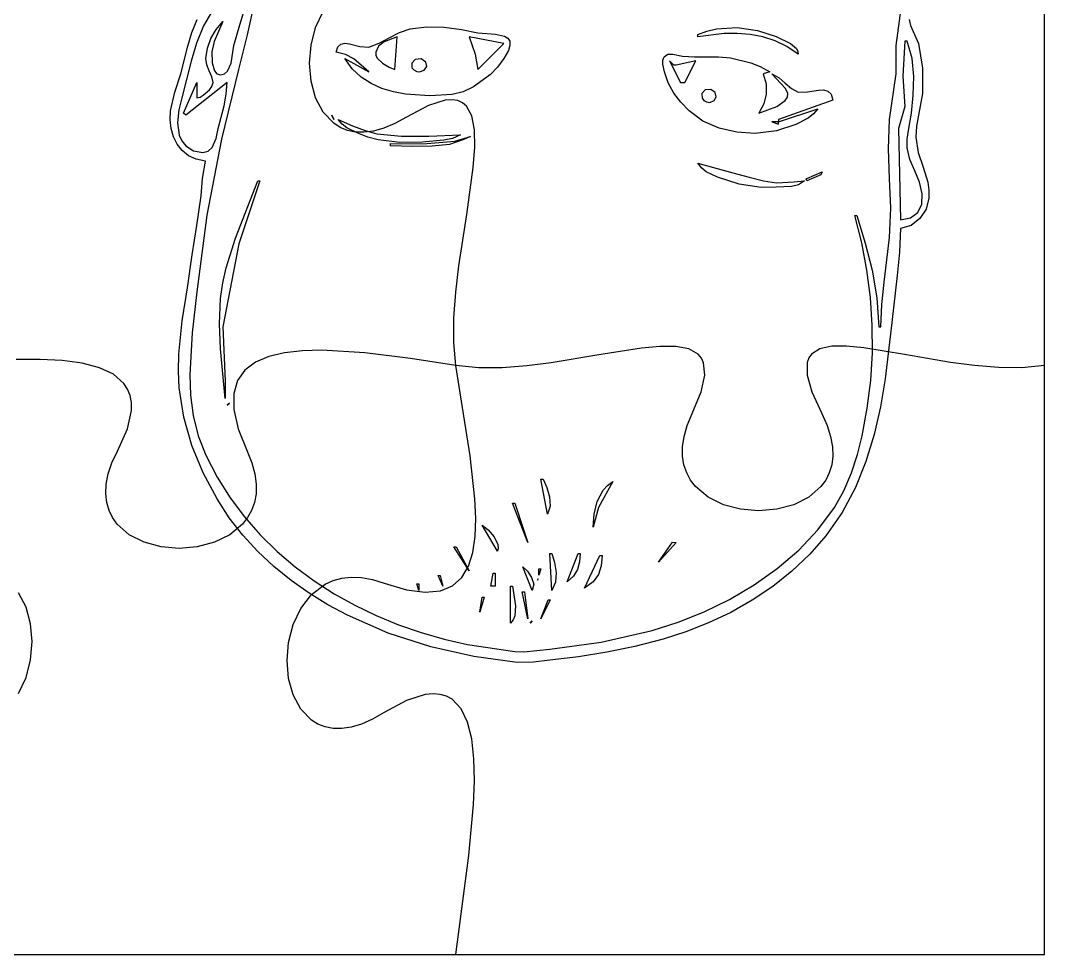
# Model space of a CAD drawing. Extents: x -47 to 700, y -217 to 268.
# Drawn here: x 133.2 to 254.9, y -216.5 to -105.5 of the extents above; entities that cross this region are included whole.
import ezdxf

# ---------------------------------------------------------------- set-up
doc = ezdxf.new("R2010")
doc.units = 0

msp = doc.modelspace()

# ---------------------------------------------------------------- linework, layer by layer
at = {"layer": 'Layer 1'}
for p, q in [((254.945, -216.539), (254.945, -6.53888)), ((161.04966, -103.05077), (160.143195, -107.22277)), ((156.298134, -103.85717), (154.96028, -106.15971)), ((159.255144, -106.016799), (160.01269, -103.56866)), ((168.278875, -106.337516), (169.181219, -104.428287)), ((237.31065, -108.49194), (237.905351, -104.098041)), ((153.556824, -106.95373), (154.18297, -105.38305)), ((157.24955, -105.6414), (156.208739, -107.99919)), ((156.439836, -106.591878), (157.24955, -105.6414)), ((238.86461, -105.38308), (239.003828, -106.110379)), ((153.07396, -108.580983), (153.556824, -106.95373)), ((154.96028, -106.15971), (154.135429, -108.210792)), ((155.820902, -107.64336), (156.439836, -106.591878)), ((158.54508, -108.49136), (159.255144, -106.016799)), ((167.737469, -108.432018), (168.278875, -106.337516)), ((177.046031, -107.573016), (178.256138, -106.955799)), ((178.256138, -106.955799), (179.53197, -106.5055)), ((179.53197, -106.5055), (181.484745, -106.251794)), ((181.484745, -106.251794), (183.571517, -106.302304)), ((183.571517, -106.302304), (185.646533, -106.573139)), ((185.646533, -106.573139), (187.56404, -106.98041)), ((187.56404, -106.98041), (189.668184, -107.154775)), ((213.73231, -107.1959), (214.80799, -106.763033)), ((216.852817, -107.070887), (213.73231, -107.45531)), ((214.80799, -106.763033), (215.960898, -106.485063)), ((215.960898, -106.485063), (218.395524, -106.346837)), ((218.406272, -107.051381), (216.852817, -107.070887)), ((218.395524, -106.346837), (220.83044, -106.687273)), ((219.94004, -107.17525), (218.406272, -107.051381)), ((220.83044, -106.687273), (223.0599, -107.41242)), ((239.003828, -106.110379), (239.315919, -106.822774)), ((239.315919, -106.822774), (239.94413, -108.23303)), ((154.135429, -108.210792), (153.477124, -110.367495)), ((155.408831, -108.795087), (155.820902, -107.64336)), ((156.208739, -107.99919), (155.949783, -109.231528)), ((160.143195, -107.22277), (159.118231, -111.356772)), ((170.910353, -108.64338), (171.263592, -108.318864)), ((171.263592, -108.318864), (171.742205, -108.22358)), ((171.742205, -108.22358), (172.305987, -108.285497)), ((172.305987, -108.285497), (173.528252, -108.592807)), ((174.60876, -108.66454), (175.848091, -108.196236)), ((176.436372, -108.052054), (175.775148, -108.558554)), ((175.848091, -108.196236), (177.046031, -107.573016)), ((177.9769, -107.45531), (176.436372, -108.052054)), ((177.718, -111.3419), (177.9769, -107.45531)), ((190.67276, -108.23253), (186.52728, -107.45531)), ((186.52728, -107.45531), (187.2616, -109.52805)), ((187.56391, -111.3419), (190.67276, -108.23253)), ((189.668184, -107.154775), (190.757857, -107.395389)), ((190.757857, -107.395389), (191.145316, -107.631274)), ((191.145316, -107.631274), (191.36432, -107.97363)), ((191.36432, -107.97363), (191.382973, -108.498436)), ((213.73231, -107.45531), (213.73231, -107.1959)), ((221.442754, -107.463673), (219.94004, -107.17525)), ((222.903048, -107.937828), (221.442754, -107.463673)), ((224.309556, -108.618894), (222.903048, -107.937828)), ((223.0599, -107.41242), (224.747744, -108.261431)), ((224.747744, -108.261431), (225.451882, -108.861146)), ((238.34648, -107.9736), (238.08706, -112.11908)), ((238.60538, -107.9736), (238.34648, -107.9736)), ((239.223404, -110.023131), (238.60538, -107.9736)), ((239.94413, -108.23303), (240.43717, -111.186546)), ((152.23993, -111.86017), (153.07396, -108.580983)), ((155.2197, -110.0463), (155.408831, -108.795087)), ((155.949783, -109.231528), (155.99691, -110.5641)), ((158.243517, -110.579495), (158.54508, -108.49136)), ((167.557, -110.599), (167.737469, -108.432018)), ((170.72269, -109.26916), (170.910353, -108.64338)), ((171.835887, -109.536369), (170.72269, -109.26916)), ((172.843164, -110.083492), (171.835887, -109.536369)), ((173.528252, -108.592807), (174.60876, -108.66454)), ((175.775148, -108.558554), (175.42977, -109.26916)), ((175.42977, -109.26916), (175.452642, -109.639998)), ((187.2616, -109.52805), (187.56391, -111.3419)), ((191.213215, -109.060269), (190.67289, -110.04637)), ((191.382973, -108.498436), (191.213215, -109.060269)), ((209.71615, -109.83085), (210.171762, -109.530662)), ((210.171762, -109.530662), (210.764432, -109.509592)), ((210.764432, -109.509592), (211.9186, -109.74455)), ((225.65091, -109.52805), (224.309556, -108.618894)), ((225.451882, -108.861146), (225.63386, -109.188525)), ((225.63386, -109.188525), (225.65096, -109.52805)), ((225.65096, -109.52805), (225.65091, -109.52805)), ((237.31065, -110.176067), (237.31065, -108.49194)), ((153.477124, -110.367495), (152.36974, -114.7101)), ((155.33021, -110.799233), (155.2197, -110.0463)), ((155.99691, -110.5641), (156.267114, -111.482155)), ((157.821519, -111.551616), (158.243517, -110.579495)), ((167.737469, -112.72567), (167.557, -110.599)), ((172.630306, -111.257368), (171.7588, -110.04637)), ((171.7588, -110.04637), (174.60876, -111.6008)), ((174.60876, -111.6008), (172.843164, -110.083492)), ((175.452642, -109.639998), (175.615673, -109.989474)), ((175.615673, -109.989474), (176.232267, -110.603209)), ((176.232267, -110.603209), (177.019671, -111.068104)), ((180.12516, -110.146578), (179.718701, -110.577236)), ((179.718701, -110.577236), (179.736999, -111.131197)), ((180.82737, -110.08978), (180.12516, -110.146578)), ((181.389097, -110.454989), (180.82737, -110.08978)), ((181.486444, -110.973146), (181.389097, -110.454989)), ((190.67289, -110.04637), (189.91771, -111.070011)), ((209.563472, -110.236878), (209.71615, -109.83085)), ((209.567064, -110.707796), (209.563472, -110.236878)), ((209.75955, -111.60077), (209.567064, -110.707796)), ((210.88238, -110.82358), (210.36407, -110.30527)), ((210.36407, -110.30527), (211.6596, -112.89632)), ((213.47344, -110.30527), (211.1418, -110.82358)), ((211.9186, -109.74455), (213.3392, -109.848278)), ((212.17791, -112.89632), (213.47344, -110.30527)), ((213.3392, -109.848278), (214.770854, -109.823594)), ((214.770854, -109.823594), (216.201358, -109.81339)), ((216.201358, -109.81339), (217.61851, -109.96056)), ((217.61851, -109.96056), (220.03483, -110.544824)), ((220.03483, -110.544824), (221.152025, -110.982767)), ((237.31065, -111.86021), (237.31065, -110.176067)), ((239.418942, -112.189622), (239.223404, -110.023131)), ((151.538154, -114.038733), (152.23993, -111.86017)), ((155.629754, -111.50969), (155.33021, -110.799233)), ((155.940149, -112.200939), (155.629754, -111.50969)), ((156.267114, -111.482155), (156.55596, -111.852366)), ((156.55596, -111.852366), (156.99013, -111.98933)), ((156.99013, -111.98933), (157.467713, -111.860076)), ((159.118231, -111.356772), (157.07677, -119.63267)), ((157.467713, -111.860076), (157.821519, -111.551616)), ((173.678106, -112.235898), (172.630306, -111.257368)), ((177.019671, -111.068104), (177.718, -111.3419)), ((177.718, -111.3419), (177.718, -111.3419)), ((179.736999, -111.131197), (179.945746, -111.376115)), ((179.945746, -111.376115), (180.30906, -111.5579)), ((180.30906, -111.5579), (180.6186, -111.6127)), ((180.6186, -111.61268), (181.202061, -111.430345)), ((180.6186, -111.6127), (180.6186, -111.61268)), ((181.202061, -111.430345), (181.486444, -110.973146)), ((189.063552, -111.950577), (187.04572, -113.41464)), ((189.91771, -111.070011), (189.063552, -111.950577)), ((210.210401, -112.935868), (209.75955, -111.60077)), ((211.1418, -110.82358), (210.88238, -110.82358)), ((221.152025, -110.982767), (222.28231, -111.60128)), ((222.28231, -111.60128), (221.5051, -111.86018)), ((221.5051, -111.86018), (221.836443, -113.041253)), ((223.590217, -112.995812), (222.54121, -111.86018)), ((222.54121, -111.86018), (223.378221, -112.332491)), ((236.53344, -117.30122), (237.31065, -111.86021)), ((240.43717, -111.186546), (240.41955, -114.19236)), ((152.58575, -116.52342), (154.14018, -112.89625)), ((157.76735, -112.89625), (152.84465, -116.78284)), ((154.14018, -112.89625), (154.14018, -114.7101)), ((156.08321, -112.89625), (155.940149, -112.200939)), ((155.961183, -113.344612), (156.08321, -112.89625)), ((157.661011, -114.27503), (157.76735, -112.89625)), ((168.278875, -114.699234), (167.737469, -112.72567)), ((174.869995, -113.003843), (173.678106, -112.235898)), ((176.173767, -113.583087), (174.869995, -113.003843)), ((210.873425, -114.138937), (210.210401, -112.935868)), ((211.6596, -112.89632), (212.17791, -112.89632)), ((221.836443, -113.041253), (221.863434, -114.25358)), ((223.378221, -112.332491), (224.125212, -112.96538)), ((224.137852, -113.589628), (223.590217, -112.995812)), ((224.125212, -112.96538), (224.857546, -113.585429)), ((238.08706, -112.11908), (238.34648, -115.74677)), ((239.337277, -114.385698), (239.418942, -112.189622)), ((151.03071, -116.26507), (151.538154, -114.038733)), ((154.549192, -114.613845), (154.91739, -114.40779)), ((154.91739, -114.40779), (155.660654, -113.75222)), ((155.660654, -113.75222), (155.961183, -113.344612)), ((157.393819, -115.643355), (157.661011, -114.27503)), ((177.55722, -113.995516), (176.173767, -113.583087)), ((178.988146, -114.263013), (177.55722, -113.995516)), ((181.8636, -114.45075), (178.988146, -114.263013)), ((184.535905, -114.296996), (181.86361, -114.45075)), ((185.808982, -113.986371), (184.535905, -114.296996)), ((187.04572, -113.41464), (185.808982, -113.986371)), ((211.713577, -115.238871), (210.873425, -114.138937)), ((214.601557, -113.768273), (214.214186, -114.2006)), ((214.214186, -114.2006), (214.233595, -114.758132)), ((215.2869, -113.71695), (214.601557, -113.768273)), ((215.802689, -114.066624), (215.2869, -113.71695)), ((215.916435, -114.569771), (215.802689, -114.066624)), ((221.863434, -114.25358), (221.581677, -115.435157)), ((224.44187, -114.19182), (224.137852, -113.589628)), ((224.39695, -114.636021), (224.44187, -114.19182)), ((224.857546, -113.585429), (225.65058, -114.01922)), ((225.65058, -114.01922), (226.746392, -114.008342)), ((226.746392, -114.008342), (228.054426, -113.781431)), ((228.054426, -113.781431), (228.669972, -113.765833)), ((228.669972, -113.765833), (229.196908, -113.91087)), ((229.196908, -113.91087), (229.588011, -114.28809)), ((229.588011, -114.28809), (229.79606, -114.96904)), ((239.12369, -116.52398), (239.337277, -114.385698)), ((240.41955, -114.19236), (239.968319, -116.779611)), ((152.36974, -114.7101), (152.035332, -116.149853)), ((154.14018, -114.7101), (154.549192, -114.613845)), ((156.68782, -118.33727), (157.393819, -115.643355)), ((169.181219, -116.4069), (168.278875, -114.699234)), ((181.687686, -115.634459), (179.107, -117.009)), ((183.69452, -114.999078), (181.687686, -115.634459)), ((181.86361, -114.45075), (181.8636, -114.45075)), ((184.501386, -114.937827), (183.69452, -114.999078)), ((185.187164, -115.036471), (184.501386, -114.937827)), ((185.759309, -115.286711), (185.187164, -115.036471)), ((186.225281, -115.68025), (185.759309, -115.286711)), ((212.69581, -116.26456), (211.713577, -115.238871)), ((214.233595, -114.758132), (214.429844, -115.003913)), ((214.429844, -115.003913), (214.76859, -115.18507)), ((214.76859, -115.18507), (215.1696, -115.24607)), ((215.1696, -115.24605), (215.17011, -115.24605)), ((215.1696, -115.24607), (215.1696, -115.24605)), ((215.17011, -115.24605), (215.686216, -115.028783)), ((215.686216, -115.028783), (215.916435, -114.569771)), ((221.581677, -115.435157), (220.98678, -116.52398)), ((223.120289, -115.72171), (224.121836, -115.040305)), ((229.79606, -114.96904), (223.31894, -117.30119)), ((224.121836, -115.040305), (224.39695, -114.636021)), ((150.999979, -117.32874), (151.03071, -116.26507)), ((152.035332, -116.149853), (151.873061, -117.677254)), ((152.84465, -116.78284), (152.58575, -116.52342)), ((170.4445, -117.735875), (169.181219, -116.4069)), ((170.4629, -117.30071), (170.20401, -116.78291)), ((170.20401, -116.78291), (170.4629, -117.30071)), ((186.868536, -116.864029), (186.225281, -115.68025)), ((187.17659, -118.521422), (186.868536, -116.864029)), ((214.329382, -117.47169), (212.69581, -116.26456)), ((220.98678, -116.52398), (223.120289, -115.72171)), ((223.31894, -117.56009), (227.98274, -116.00567)), ((227.467319, -116.62589), (226.83706, -117.106835)), ((227.98274, -116.00567), (227.467319, -116.62589)), ((238.34648, -115.74677), (237.56875, -118.33731)), ((238.757142, -118.587592), (239.12369, -116.52398)), ((239.968319, -116.779611), (239.739953, -118.079385)), ((151.118132, -118.362894), (150.999979, -117.32874)), ((151.873061, -117.677254), (152.077857, -119.146055)), ((171.211492, -118.223105), (170.4445, -117.735875)), ((171.446969, -117.85358), (170.98134, -117.30124)), ((170.98134, -117.30124), (172.666422, -118.031996)), ((172.009381, -118.258274), (171.446969, -117.85358)), ((172.666422, -118.031996), (174.161425, -118.596713)), ((177.708367, -117.776643), (176.399969, -118.322721)), ((179.107, -117.009), (177.708367, -117.776643)), ((216.25538, -118.316604), (214.329382, -117.47169)), ((223.31894, -117.56009), (222.54121, -117.56009)), ((222.54121, -117.56009), (223.31894, -117.81951)), ((225.39168, -117.8624), (223.091217, -118.646794)), ((223.31894, -117.30119), (223.31894, -117.56009)), ((223.31894, -117.81951), (223.31894, -117.56009)), ((226.83706, -117.106835), (225.39168, -117.8624)), ((236.407117, -120.786791), (236.53344, -117.30122)), ((239.739953, -118.079385), (239.64182, -119.37395)), ((151.389144, -119.336753), (151.118132, -118.362894)), ((152.077857, -119.146055), (152.378821, -119.812779)), ((156.443056, -119.520977), (156.68782, -118.33727)), ((172.068719, -118.573365), (171.211492, -118.223105)), ((173.31298, -118.89856), (172.009381, -118.258274)), ((173.01618, -118.772556), (172.068719, -118.573365)), ((174.053875, -118.806578), (173.01618, -118.772556)), ((174.495319, -119.379999), (173.31298, -118.89856)), ((175.181805, -118.661333), (174.053875, -118.806578)), ((174.161425, -118.596713), (175.54798, -118.98434)), ((176.399969, -118.322721), (175.181805, -118.661333)), ((175.54798, -118.98434), (178.476407, -119.25932)), ((178.476407, -119.25932), (181.741391, -119.275794)), ((181.741391, -119.275794), (185.49053, -119.11457)), ((185.49053, -119.11457), (184.56103, -119.551389)), ((184.84065, -119.84882), (186.68343, -119.2871)), ((186.68343, -119.2871), (185.766216, -119.697832)), ((187.209107, -120.586041), (187.17659, -118.521422)), ((218.36284, -118.804449), (216.25538, -118.316604)), ((220.5408, -118.94037), (218.36284, -118.804449)), ((220.5408, -118.94089), (220.5408, -118.94037)), ((220.54081, -118.94089), (220.5408, -118.94089)), ((223.091217, -118.646794), (220.54081, -118.94089)), ((237.56875, -118.33731), (237.82816, -129.21984)), ((238.608133, -119.628187), (238.757142, -118.587592)), ((151.81699, -120.21954), (151.389144, -119.336753)), ((152.405643, -120.980476), (151.81699, -120.21954)), ((152.378821, -119.812779), (152.84465, -120.41001)), ((152.84465, -120.41001), (153.750291, -120.993051)), ((157.07677, -119.63267), (155.364674, -128.66896)), ((155.99691, -120.62601), (156.443056, -119.520977)), ((175.729512, -119.716532), (174.495319, -119.379999)), ((178.3044, -120.03028), (175.729512, -119.716532)), ((177.19977, -120.41003), (177.19977, -120.15061)), ((177.19977, -120.15061), (181.028227, -120.188846)), ((179.8394, -120.49273), (177.19977, -120.41003)), ((180.939859, -119.990377), (178.3044, -120.03028)), ((178.3044, -120.03028), (178.3044, -120.03028)), ((182.137044, -120.454702), (179.8394, -120.49271)), ((179.8394, -120.49271), (179.8394, -120.49273)), ((183.53871, -119.74709), (180.939859, -119.990377)), ((181.028227, -120.188846), (184.84065, -119.84882)), ((184.19573, -120.23743), (182.137044, -120.454702)), ((184.56103, -119.551389), (183.53871, -119.74709)), ((185.766216, -119.697832), (184.19573, -120.23743)), ((238.60538, -120.66946), (238.608133, -119.628187)), ((239.64182, -119.37395), (239.920278, -121.190547)), ((153.159078, -121.588784), (152.405643, -120.980476)), ((154.081269, -122.013684), (153.159078, -121.588784)), ((153.750291, -120.993051), (154.8621, -121.20221)), ((154.8621, -121.20221), (155.488999, -121.049571)), ((154.8621, -121.20221), (154.8621, -121.20221)), ((155.488999, -121.049571), (155.99691, -120.62601)), ((187.02575, -122.9915), (187.209107, -120.586041)), ((236.53344, -124.296935), (236.407117, -120.786791)), ((238.940658, -122.053243), (238.60538, -120.66946)), ((239.920278, -121.190547), (240.513953, -122.959414)), ((155.17619, -122.2244), (154.081269, -122.013684)), ((154.82381, -124.279234), (155.17619, -122.2244)), ((214.193718, -123.0846), (213.73163, -122.48275)), ((213.73163, -122.48275), (217.87711, -123.60568)), ((239.5117, -123.384119), (238.940658, -122.053243)), ((240.513953, -122.959414), (241.060299, -124.749263)), ((186.250066, -128.559391), (187.02575, -122.9915)), ((214.732819, -123.509005), (214.193718, -123.0846)), ((216.06379, -124.12399), (214.732819, -123.509005)), ((218.636835, -124.969234), (216.06379, -124.12399)), ((217.87711, -123.60568), (219.817597, -124.153695)), ((219.817597, -124.153695), (221.526784, -124.558949)), ((226.6866, -124.29659), (228.50045, -123.51886)), ((228.33301, -123.84752), (226.6866, -124.55549)), ((228.50045, -123.51886), (228.33301, -123.84752)), ((240.083042, -124.717917), (239.5117, -123.384119)), ((154.65839, -126.36988), (154.82381, -124.279234)), ((158.743131, -131.400942), (161.39486, -124.55607)), ((161.65428, -124.55607), (159.14952, -132.06981)), ((161.39486, -124.55607), (161.65428, -124.55607)), ((221.2676, -125.37146), (218.636835, -124.969234)), ((223.05922, -125.3327), (221.2676, -125.3715)), ((221.2676, -125.3715), (221.2676, -125.37146)), ((221.526784, -124.558949), (223.09178, -124.80302)), ((224.86301, -125.25107), (223.05922, -125.3327)), ((223.09178, -124.80302), (225.176556, -124.710942)), ((225.694068, -125.055506), (224.86301, -125.25107)), ((225.176556, -124.710942), (226.42749, -124.55549)), ((226.42749, -124.55549), (225.694068, -125.055506)), ((226.599517, -124.40966), (226.6866, -124.29659)), ((226.6866, -124.55549), (226.599517, -124.40966)), ((236.659763, -127.807072), (236.53344, -124.296935)), ((240.41922, -126.11047), (240.083042, -124.717917)), ((241.060299, -124.749263), (241.202428, -125.67353)), ((154.15215, -129.868613), (154.65839, -126.36988)), ((240.344248, -127.360253), (240.41922, -126.11047)), ((241.202428, -125.67353), (241.19677, -126.62881)), ((236.53344, -131.29262), (236.659763, -127.807072)), ((239.871335, -128.344216), (240.344248, -127.360253)), ((241.19677, -126.62881), (240.856217, -127.942031)), ((155.364674, -128.66896), (154.14052, -137.76957)), ((185.326844, -134.694), (186.250066, -128.559391)), ((233.214695, -131.923652), (232.38796, -128.70152)), ((232.38796, -128.70152), (232.64686, -128.70152)), ((232.64686, -128.70152), (233.638329, -131.967097)), ((237.82816, -129.21984), (239.0246, -128.988649)), ((239.0246, -128.988649), (239.871335, -128.344216)), ((240.856217, -127.942031), (240.140449, -129.069398)), ((153.62176, -133.36532), (154.15215, -129.868613)), ((237.8285, -130.25597), (237.716898, -133.045018)), ((239.110774, -129.883261), (237.8285, -130.25597)), ((240.140449, -129.069398), (239.110774, -129.883261)), ((157.645875, -134.907769), (158.743131, -131.400942)), ((235.888789, -136.600841), (236.53344, -131.29262)), ((159.14952, -132.06981), (157.2499, -141.91521)), ((233.838339, -135.174401), (233.214695, -131.923652)), ((233.638329, -131.967097), (234.463823, -135.208429)), ((153.061779, -137.28648), (153.62176, -133.36532)), ((237.716898, -133.045018), (237.44451, -135.837358)), ((157.249376, -136.707255), (157.645875, -134.907769)), ((184.959063, -137.807857), (185.326844, -134.694)), ((234.257753, -138.446455), (233.838339, -135.174401)), ((234.463823, -135.208429), (235.028598, -138.499731)), ((237.44451, -135.837358), (236.79187, -141.39737)), ((152.433425, -141.228681), (153.061779, -137.28648)), ((156.99048, -138.54697), (157.249376, -136.707255)), ((235.611749, -139.27545), (235.888789, -136.600841)), ((154.14052, -137.76957), (153.602581, -142.648077)), ((156.858253, -141.569699), (156.99048, -138.54697)), ((184.733387, -140.864234), (184.959063, -137.807857)), ((234.471796, -141.732502), (234.257753, -138.446455)), ((235.028598, -138.499731), (235.23791, -141.91522)), ((235.49733, -141.91522), (235.611749, -139.27545)), ((152.010631, -145.190376), (152.433425, -141.228681)), ((184.709478, -143.796744), (184.733387, -140.864234)), ((156.980146, -144.524694), (156.858253, -141.569699)), ((157.2499, -141.91521), (157.5088, -148.39285)), ((234.47933, -145.025234), (234.471796, -141.732502)), ((235.23791, -141.91522), (235.49733, -141.91522)), ((236.79187, -141.39737), (236.006418, -148.106798)), ((153.602581, -142.648077), (153.329864, -147.593676)), ((157.5088, -150.46557), (156.980146, -144.524694)), ((166.708975, -144.766971), (164.58325, -145.00525)), ((169.040379, -144.707535), (166.708975, -144.766971)), ((174.148719, -145.013219), (169.040379, -144.707535)), ((184.947, -146.539), (184.709478, -143.796744)), ((207.0345, -144.46275), (201.949969, -145.273902)), ((209.226961, -144.257909), (207.0345, -144.46275)), ((211.114969, -144.268004), (209.226961, -144.257909)), ((212.645086, -144.553871), (211.114969, -144.268004)), ((213.763875, -145.176344), (212.645086, -144.553871)), ((228.245037, -144.531715), (227.26075, -145.160875)), ((229.640359, -144.239), (228.245037, -144.531715)), ((231.395564, -144.222379), (229.640359, -144.239)), ((233.4595, -144.4215), (231.395564, -144.222379)), ((238.308953, -145.225562), (233.4595, -144.4215)), ((135.518985, -145.792721), (132.681395, -145.792984)), ((138.15825, -145.9315), (135.518985, -145.792721)), ((140.537476, -146.24817), (138.15825, -145.9315)), ((151.961923, -147.178051), (152.010631, -145.190376)), ((162.70608, -145.450365), (161.12034, -146.130309)), ((164.58325, -145.00525), (162.70608, -145.450365)), ((179.565262, -145.698355), (174.148719, -145.013219)), ((184.947, -146.539), (179.565262, -145.698355)), ((201.949969, -145.273902), (196.288875, -146.214781)), ((214.152322, -145.632819), (213.763875, -145.176344)), ((214.417898, -146.196258), (214.152322, -145.632819)), ((226.93873, -145.620482), (226.73865, -146.186832)), ((227.26075, -145.160875), (226.93873, -145.620482)), ((234.279213, -148.317338), (234.47933, -145.025234)), ((243.7795, -146.168375), (238.308953, -145.225562)), ((142.594949, -146.781578), (140.537476, -146.24817)), ((144.268956, -147.570572), (142.594949, -146.781578)), ((152.06733, -149.17002), (151.961923, -147.178051)), ((159.868907, -147.073075), (158.994656, -148.306656)), ((161.12034, -146.130309), (159.868907, -147.073075)), ((186.657781, -157.280094), (184.947, -146.539)), ((187.651336, -146.804725), (184.947, -146.539)), ((190.478719, -146.798707), (187.651336, -146.804725)), ((193.375711, -146.581781), (190.478719, -146.798707)), ((196.288875, -146.214781), (193.375711, -146.581781)), ((214.553719, -147.674449), (214.417898, -146.196258)), ((226.73865, -146.186832), (226.729891, -147.669938)), ((246.619803, -146.540934), (243.7795, -146.168375)), ((249.461922, -146.767125), (246.619803, -146.540934)), ((252.254705, -146.786598), (249.461922, -146.767125)), ((254.947, -146.539), (252.254705, -146.786598)), ((145.497781, -148.654), (144.268956, -147.570572)), ((153.329864, -147.593676), (153.421084, -150.053809)), ((157.5088, -148.39285), (157.5088, -150.46557)), ((158.994656, -148.306656), (158.540464, -149.859046)), ((214.117898, -149.671751), (214.553719, -147.674449)), ((226.729891, -147.669938), (227.285623, -149.670543)), ((233.870306, -151.601503), (234.279213, -148.317338)), ((236.006418, -148.106798), (235.439817, -151.436617)), ((145.925966, -149.318266), (145.497781, -148.654)), ((146.219712, -150.070709), (145.925966, -149.318266)), ((152.621305, -152.649588), (152.06733, -149.17002)), ((213.057, -152.249), (214.117898, -149.671751)), ((227.285623, -149.670543), (228.457, -152.249)), ((146.371307, -150.916184), (146.219712, -150.070709)), ((146.373035, -151.859547), (146.371307, -150.916184)), ((153.421084, -150.053809), (153.732355, -152.485322)), ((158.540464, -149.859046), (158.549207, -151.758238)), ((145.896036, -154.059361), (146.373035, -151.859547)), ((157.7677, -151.24278), (158.02711, -150.98389)), ((158.02711, -150.98389), (157.7677, -151.24278)), ((158.549207, -151.758238), (159.06376, -154.032225)), ((233.25147, -154.87042), (233.870306, -151.601503)), ((235.439817, -151.436617), (234.692776, -154.7149)), ((153.57568, -156.020559), (152.621305, -152.649588)), ((153.732355, -152.485322), (154.314924, -154.873086)), ((212.47009, -153.647633), (213.057, -152.249)), ((228.457, -152.249), (229.092953, -153.647633)), ((144.727, -156.709), (145.896036, -154.059361)), ((159.06376, -154.032225), (160.127, -156.709)), ((212.093084, -154.956031), (212.47009, -153.647633)), ((229.092953, -153.647633), (229.515838, -154.956031)), ((154.314924, -154.873086), (155.22004, -157.20197)), ((211.911884, -156.174195), (212.093084, -154.956031)), ((229.515838, -154.956031), (229.739753, -156.174195)), ((232.694991, -157.095917), (233.25147, -154.87042)), ((234.692776, -154.7149), (233.716906, -157.915442)), ((144.070158, -158.107633), (144.727, -156.709)), ((154.898553, -159.26981), (153.57568, -156.020559)), ((160.127, -156.709), (160.693022, -158.107633)), ((211.912391, -157.302125), (211.911884, -156.174195)), ((229.739753, -156.174195), (229.778797, -157.302125)), ((143.627732, -159.416031), (144.070158, -158.107633)), ((155.22004, -157.20197), (156.57637, -159.796344)), ((160.693022, -158.107633), (161.050486, -159.416031)), ((187.227762, -162.362301), (186.657781, -157.280094)), ((212.080505, -158.33982), (211.912391, -157.302125)), ((229.778797, -157.302125), (229.64707, -158.33982)), ((231.986749, -159.300206), (232.694991, -157.095917)), ((233.716906, -157.915442), (232.463814, -161.012038)), ((143.385624, -160.634195), (143.627732, -159.416031)), ((156.55802, -162.38422), (154.898553, -159.26981)), ((161.050486, -159.416031), (161.213493, -160.634195)), ((212.402127, -159.287281), (212.080505, -158.33982)), ((212.863158, -160.144508), (212.402127, -159.287281)), ((229.35867, -159.287281), (228.927697, -160.144508)), ((229.64707, -158.33982), (229.35867, -159.287281)), ((231.090375, -161.427068), (231.986749, -159.300206)), ((143.329734, -161.762125), (143.385624, -160.634195)), ((156.57637, -159.796344), (158.113702, -162.235651)), ((161.213493, -160.634195), (161.196141, -161.762125)), ((195.8549, -164.19754), (195.07768, -160.05206)), ((195.07768, -160.05206), (195.33658, -160.05206)), ((195.33658, -160.05206), (195.75736, -161.016553)), ((203.62754, -160.31147), (201.90051, -163.42033)), ((203.001245, -160.776158), (203.62754, -160.31147)), ((213.4495, -160.9115), (212.863158, -160.144508)), ((228.927697, -160.144508), (228.36825, -160.9115)), ((143.445964, -162.79982), (143.329734, -161.762125)), ((161.196141, -161.762125), (161.012529, -162.79982)), ((195.75736, -161.016553), (196.088887, -162.143606)), ((201.774559, -162.691497), (202.490165, -161.340387)), ((202.490165, -161.340387), (203.001245, -160.776158)), ((214.941717, -162.174781), (213.4495, -160.9115)), ((228.36825, -160.9115), (226.92033, -162.174781)), ((229.9695, -163.42028), (231.090375, -161.427068)), ((232.463814, -161.012038), (230.885109, -163.978482)), ((143.720213, -163.747281), (143.445964, -162.79982)), ((158.020429, -164.615227), (156.55802, -162.38422)), ((158.113702, -162.235651), (159.820121, -164.520634)), ((161.012529, -162.79982), (160.676756, -163.747281)), ((187.323531, -164.694481), (187.227762, -162.362301)), ((193.5229, -167.56581), (191.70957, -162.90201)), ((191.70957, -162.90201), (191.96899, -162.90201)), ((191.96899, -162.90201), (193.0051, -166.01138)), ((196.088887, -162.143606), (196.173842, -163.261256)), ((201.402533, -164.212846), (201.774559, -162.691497)), ((216.765984, -163.077125), (214.941717, -162.174781)), ((218.80951, -163.618531), (216.765984, -163.077125)), ((225.127703, -163.077125), (223.103162, -163.618531)), ((226.92033, -162.174781), (225.127703, -163.077125)), ((144.138383, -164.604508), (143.720213, -163.747281)), ((160.676756, -163.747281), (160.202922, -164.604508)), ((196.173842, -163.261256), (195.8549, -164.19754)), ((195.8549, -164.19754), (195.8549, -164.19754)), ((201.90051, -163.42033), (201.2959, -165.75248)), ((201.2959, -165.75248), (201.402533, -164.212846)), ((220.9595, -163.799), (218.80951, -163.618531)), ((223.103162, -163.618531), (220.9595, -163.799)), ((228.002626, -166.05675), (229.9695, -163.42028)), ((230.885109, -163.978482), (228.9324, -166.78857)), ((144.686375, -165.3715), (144.138383, -164.604508)), ((146.115428, -166.634781), (144.686375, -165.3715)), ((159.644168, -166.697081), (158.020429, -164.615227)), ((159.605125, -165.3715), (158.094041, -166.634781)), ((160.202922, -164.604508), (159.605125, -165.3715)), ((159.820121, -164.520634), (161.683712, -166.65204)), ((187.24825, -166.83525), (187.323531, -164.694481)), ((189.89625, -168.60244), (188.0824, -165.49307)), ((188.0824, -165.49307), (188.788221, -166.06869)), ((147.894578, -167.537125), (146.115428, -166.634781)), ((158.094041, -166.634781), (156.256297, -167.537125)), ((161.416577, -168.632699), (159.644168, -166.697081)), ((161.683712, -166.65204), (163.692557, -168.630613)), ((188.788221, -166.06869), (189.499407, -166.899765)), ((193.0051, -166.01138), (193.5229, -167.56581)), ((225.721861, -168.469756), (228.002626, -166.05675)), ((228.9324, -166.78857), (227.030905, -168.961977)), ((149.911033, -168.078531), (147.894578, -167.537125)), ((156.256297, -167.537125), (154.204686, -168.078531)), ((186.968243, -168.745511), (187.24825, -166.83525)), ((189.499407, -166.899765), (189.955553, -167.804835)), ((189.955553, -167.804835), (190.006608, -168.228412)), ((209.06925, -169.89797), (210.72599, -167.53274)), ((211.14199, -167.56584), (209.06925, -169.89797)), ((210.72599, -167.53274), (211.14199, -167.56584)), ((152.052, -168.259), (149.911033, -168.078531)), ((154.204686, -168.078531), (152.052, -168.259)), ((163.324998, -170.425002), (161.416577, -168.632699)), ((163.692557, -168.630613), (165.834742, -170.457098)), ((186.52845, -170.9346), (184.7146, -168.08412)), ((184.7146, -168.08412), (184.97402, -168.08412)), ((184.97402, -168.08412), (186.52845, -170.9346)), ((186.449832, -170.386168), (186.968243, -168.745511)), ((190.006608, -168.228412), (189.89625, -168.60244)), ((189.89625, -168.60244), (189.89625, -168.60244)), ((196.37333, -173.26618), (196.11391, -168.86128)), ((196.11391, -168.86128), (196.37333, -168.86128)), ((196.37333, -168.86128), (196.668271, -169.95924)), ((198.18752, -172.22959), (199.48305, -168.86132)), ((199.48305, -168.86132), (199.74247, -168.86132)), ((199.74247, -168.86132), (199.666659, -169.861698)), ((200.2594, -173.00677), (202.07324, -169.1207)), ((202.07324, -169.1207), (202.33265, -169.1207)), ((202.33265, -169.1207), (202.238911, -170.356181)), ((223.178031, -170.655035), (225.721861, -168.469756)), ((227.030905, -168.961977), (224.922665, -170.961447)), ((165.356772, -172.076909), (163.324998, -170.425002)), ((165.834742, -170.457098), (168.09835, -172.132239)), ((185.659341, -171.718124), (186.449832, -170.386168)), ((194.04117, -173.26618), (192.90015, -170.44362)), ((192.90015, -170.44362), (193.474555, -170.963372)), ((196.668271, -169.95924), (196.863582, -171.132737)), ((199.666659, -169.861698), (199.410727, -170.780085)), ((202.238911, -170.356181), (201.909907, -171.385271)), ((183.4181, -172.74787), (182.83364, -171.47973)), ((182.83364, -171.47973), (183.09253, -171.47973)), ((183.09253, -171.47973), (183.4181, -172.74787)), ((189.11852, -172.74787), (189.37742, -171.19344)), ((189.37742, -171.19344), (189.63684, -171.19344)), ((189.63684, -171.19344), (189.63684, -172.74786)), ((193.474555, -170.963372), (193.967235, -171.713)), ((194.81925, -171.45237), (194.81925, -170.67516)), ((194.81925, -170.67516), (195.07867, -170.67516)), ((195.07867, -170.67516), (194.81925, -171.45237)), ((196.863582, -171.132737), (196.813767, -172.271732)), ((198.93193, -171.581157), (198.18752, -172.22959)), ((199.410727, -170.780085), (198.93193, -171.581157)), ((201.909907, -171.385271), (201.273963, -172.253593)), ((220.421963, -172.608321), (223.178031, -170.655035)), ((224.922665, -170.961447), (222.637238, -172.782468)), ((167.499239, -173.591338), (165.356772, -172.076909)), ((167.7845, -173.7615), (169.408719, -172.528502)), ((168.09835, -172.132239), (170.471465, -173.656782)), ((169.408719, -172.528502), (170.35618, -172.098598)), ((170.35618, -172.098598), (171.393875, -171.811891)), ((171.393875, -171.811891), (172.521805, -171.682478)), ((172.521805, -171.682478), (173.739969, -171.724459)), ((173.739969, -171.724459), (175.048367, -171.951933)), ((175.048367, -171.951933), (176.447, -172.379)), ((176.447, -172.379), (179.103042, -173.177)), ((180.56807, -173.26618), (180.30917, -172.48897)), ((180.30917, -172.48897), (180.56807, -172.48897)), ((180.56807, -172.48897), (180.56807, -173.26618)), ((183.127413, -173.299544), (184.563094, -172.702281)), ((184.563094, -172.702281), (185.659341, -171.718124)), ((189.63684, -172.74786), (189.11852, -172.74787)), ((191.45028, -177.15277), (191.45028, -172.74787)), ((191.45028, -172.74787), (191.7097, -172.74787)), ((191.7097, -172.74787), (192.034775, -175.092797)), ((193.967235, -171.713), (194.211627, -172.533577)), ((194.211627, -172.533577), (194.04117, -173.26618)), ((194.64614, -172.05699), (194.73294, -171.88491)), ((194.73294, -171.88491), (194.64614, -172.05699)), ((196.813767, -172.271732), (196.37333, -173.26618)), ((198.18752, -172.22959), (198.18752, -172.22959)), ((201.273963, -172.253593), (200.2594, -173.00677)), ((217.504479, -174.325353), (220.421963, -172.608321)), ((222.637238, -172.782468), (220.20418, -174.42053)), ((133.855125, -175.238766), (132.952781, -173.5311)), ((166.521219, -175.398092), (167.7845, -173.7615)), ((169.739742, -174.97121), (167.499239, -173.591338)), ((170.471465, -173.656782), (172.942172, -175.031472)), ((179.103042, -173.177), (181.318621, -173.470816)), ((181.318621, -173.470816), (183.127413, -173.299544)), ((187.82307, -175.85724), (188.08196, -174.0434)), ((188.34138, -174.0434), (187.82307, -175.85724)), ((188.08196, -174.0434), (188.34138, -174.0434)), ((193.52303, -176.63445), (192.8564, -173.43155)), ((192.8564, -173.43155), (193.1153, -173.43155)), ((193.1153, -173.43155), (193.52303, -176.63445)), ((194.04117, -173.26618), (194.04117, -173.26618)), ((196.37333, -173.26618), (196.37333, -173.26618)), ((200.2594, -173.00677), (200.2594, -173.00677)), ((134.396531, -177.21233), (133.855125, -175.238766)), ((172.06562, -176.219443), (169.739742, -174.97121)), ((172.942172, -175.031472), (175.498554, -176.257053)), ((192.034775, -175.092797), (191.973895, -176.263278)), ((195.07797, -176.63445), (195.92701, -174.36327)), ((196.18591, -174.36327), (195.07797, -176.63445)), ((195.92701, -174.36327), (196.18591, -174.36327)), ((214.476408, -175.801865), (217.504479, -174.325353)), ((220.20418, -174.42053), (217.65305, -175.871122)), ((165.618875, -177.325484), (166.521219, -175.398092)), ((176.92287, -178.332669), (172.06562, -176.219443)), ((175.498554, -176.257053), (178.128695, -177.33427)), ((191.973895, -176.263278), (191.784638, -176.756257)), ((211.388573, -177.033596), (214.476408, -175.801865)), ((217.65305, -175.871122), (215.013405, -177.129733)), ((134.577, -179.339), (134.396531, -177.21233)), ((165.077469, -179.430885), (165.618875, -177.325484)), ((178.128695, -177.33427), (180.820681, -178.263868)), ((191.784638, -176.756257), (191.45028, -177.15277)), ((191.45028, -177.15277), (191.45028, -177.15277)), ((193.78244, -177.15277), (194.04134, -176.89335)), ((194.04134, -176.89335), (193.78244, -177.15277)), ((208.2918, -178.01628), (211.388573, -177.033596)), ((215.013405, -177.129733), (212.314803, -178.191853)), ((181.969717, -179.954372), (176.92287, -178.332669)), ((180.820681, -178.263868), (183.562594, -179.046593)), ((202.24446, -179.413135), (208.2918, -178.01628)), ((212.314803, -178.191853), (209.5868, -179.05297)), ((134.396531, -181.505982), (134.577, -179.339)), ((164.897, -181.6015), (165.077469, -179.430885)), ((187.104891, -181.107904), (181.969717, -179.954372)), ((183.562594, -179.046593), (186.342519, -179.683188)), ((186.342519, -179.683188), (191.96874, -180.52097)), ((196.1142, -180.26162), (202.24446, -179.413135)), ((206.217425, -179.914412), (202.898141, -180.609095)), ((209.5868, -179.05297), (206.217425, -179.914412)), ((192.22712, -181.81662), (187.104891, -181.107904)), ((191.96874, -180.52097), (193.0188, -180.55717)), ((193.01878, -180.55721), (196.1142, -180.26162)), ((193.0188, -180.55717), (193.01878, -180.55721)), ((199.554912, -181.151776), (196.1137, -181.55721)), ((202.898141, -180.609095), (199.554912, -181.151776)), ((133.855125, -183.600484), (134.396531, -181.505982)), ((165.077469, -183.724537), (164.897, -181.6015)), ((194.182909, -181.782889), (192.22712, -181.81662)), ((196.1137, -181.55721), (194.182909, -181.782889)), ((132.952781, -185.509713), (133.855125, -183.600484)), ((165.618875, -185.687203), (165.077469, -183.724537)), ((166.521219, -187.376705), (165.618875, -185.687203)), ((181.303035, -185.646988), (179.098868, -186.344725)), ((182.248277, -185.553855), (181.303035, -185.646988)), ((183.094849, -185.620296), (182.248277, -185.553855)), ((183.847169, -185.838126), (183.094849, -185.620296)), ((184.509656, -186.199156), (183.847169, -185.838126)), ((185.582803, -187.318075), (184.509656, -186.199156)), ((167.7845, -188.68025), (166.521219, -187.376705)), ((179.098868, -186.344725), (176.447, -187.779)), ((186.349637, -188.911559), (185.582803, -187.318075)), ((168.551492, -189.152041), (167.7845, -188.68025)), ((175.048367, -188.574797), (173.739969, -189.147213)), ((176.447, -187.779), (175.048367, -188.574797)), ((169.408719, -189.485045), (168.551492, -189.152041)), ((170.35618, -189.665163), (169.408719, -189.485045)), ((171.393875, -189.678297), (170.35618, -189.665163)), ((172.521805, -189.510346), (171.393875, -189.678297)), ((173.739969, -189.147213), (172.521805, -189.510346)), ((186.845503, -190.914115), (186.349637, -188.911559)), ((187.10575, -193.26025), (186.845503, -190.914115)), ((187.165723, -195.884471), (187.10575, -193.26025)), ((187.06077, -198.721285), (187.165723, -195.884471)), ((186.497469, -204.770719), (187.06077, -198.721285)), ((184.947, -216.539), (186.497469, -204.770719)), ((-25.0555, -216.539), (254.945, -216.539))]:
    msp.add_line(p, q, dxfattribs=at)

doc.saveas('drawing.dxf')
